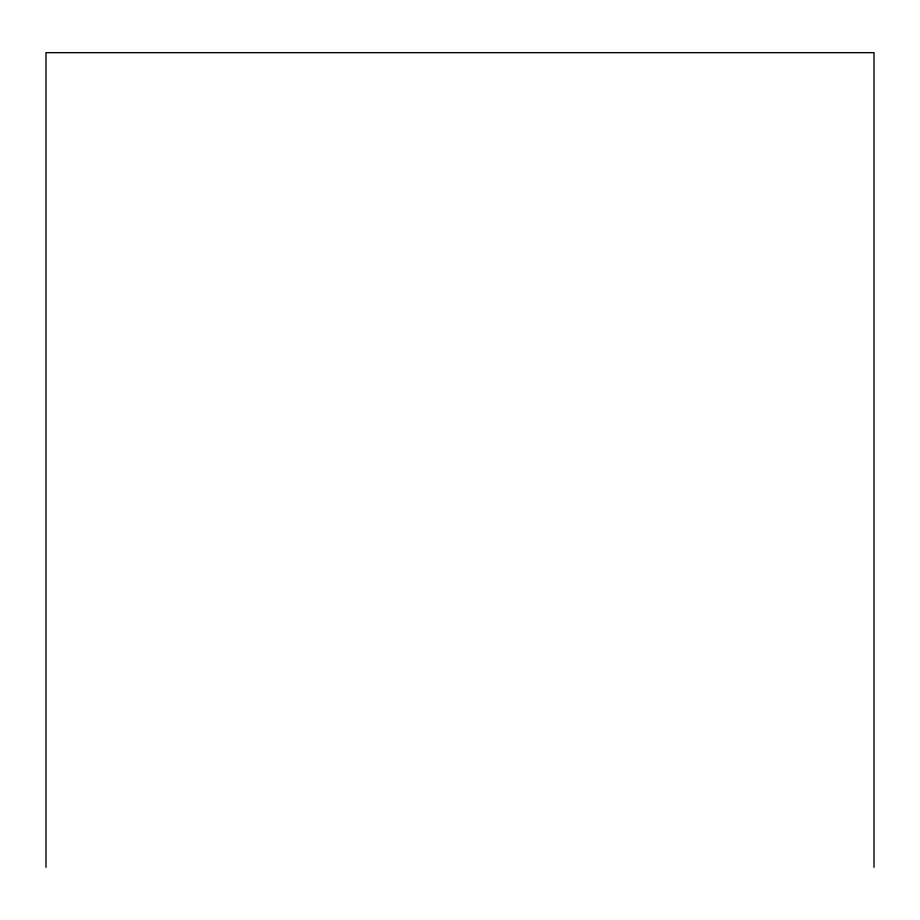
<?xml version="1.0" encoding="UTF-8"?>
<svg xmlns="http://www.w3.org/2000/svg" width="920" height="920" viewBox="0 0 920 920"><rect width="100%" height="100%" fill="white"/><g stroke="black" fill="none" stroke-linecap="round" stroke-linejoin="round"><path stroke-width="1.38" d="M874 867.33L874 52.67L46 52.67L46 867.33"/></g></svg>
